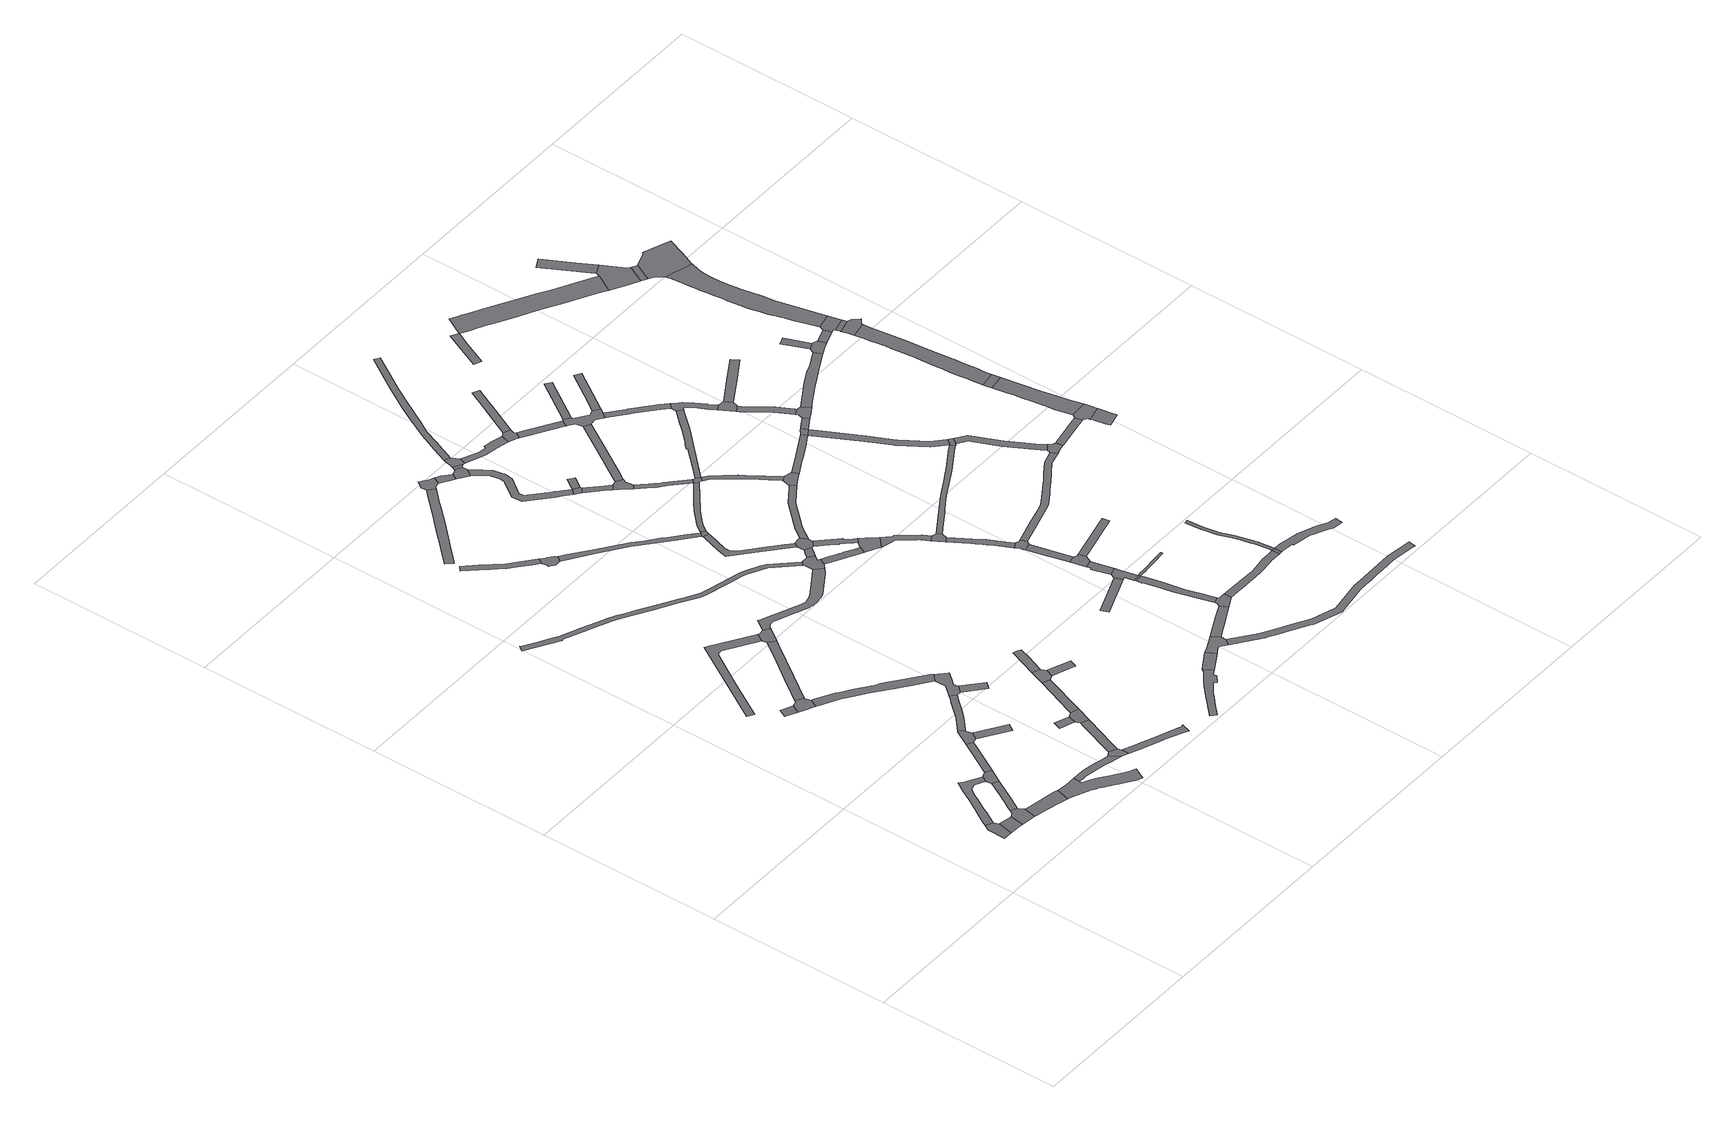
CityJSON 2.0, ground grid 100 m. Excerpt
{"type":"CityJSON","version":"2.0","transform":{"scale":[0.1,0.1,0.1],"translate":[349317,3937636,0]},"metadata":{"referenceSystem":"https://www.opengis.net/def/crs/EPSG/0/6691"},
"CityObjects":{
"road1":{"type":"Road","geometry":[{"type":"MultiSurface","lod":"1","boundaries":[[[0,1,2,3,4,5,6]]]}]},
"road2":{"type":"Road","attributes":{"RoadStructureAttribute.sectionType":"1"},"geometry":[{"type":"MultiSurface","lod":"1","boundaries":[[[2,1,7,8,9]]]}]},
"road3":{"type":"Road","geometry":[{"type":"MultiSurface","lod":"1","boundaries":[[[10,11,9,8,12,13,14,15,16]]]}]},
"road4":{"type":"Road","attributes":{"RoadStructureAttribute.sectionType":"1"},"geometry":[{"type":"MultiSurface","lod":"1","boundaries":[[[17,18,19,20,21,22,23,24,25,26,27,28,29,30,31,32,33,34,35,5,4]]]}]},
"road5":{"type":"Road","attributes":{"RoadStructureAttribute.sectionType":"1"},"geometry":[{"type":"MultiSurface","lod":"1","boundaries":[[[36,37,38,39,40,41,42,43,44,45,46,10,16]]]}]},
"road6":{"type":"Road","attributes":{"RoadStructureAttribute.sectionType":"1"},"geometry":[{"type":"MultiSurface","lod":"1","boundaries":[[[47,48,49,14,13,50,51,52,53,54]]]}]},
"road7":{"type":"Road","geometry":[{"type":"MultiSurface","lod":"1","boundaries":[[[55,56,57,26,25,40,39]]]}]},
"road8":{"type":"Road","attributes":{"RoadStructureAttribute.sectionType":"1"},"geometry":[{"type":"MultiSurface","lod":"1","boundaries":[[[58,59,60,61]]]}]},
"road9":{"type":"Road","attributes":{"RoadStructureAttribute.sectionType":"1"},"geometry":[{"type":"MultiSurface","lod":"1","boundaries":[[[62,57,56,63,64,65,66]]]}]},
"road10":{"type":"Road","geometry":[{"type":"MultiSurface","lod":"1","boundaries":[[[67,68,69,70,71,72,73,74,75,76,77,78,79,80,81,47,54,82,83,84,85,86,87,88,89,90,91,92,93,94,95,96,97,98]]]}]},
"road11":{"type":"Road","geometry":[{"type":"MultiSurface","lod":"1","boundaries":[[[99,100,101,102,61,60,103,104]]]}]},
"road12":{"type":"Road","geometry":[{"type":"MultiSurface","lod":"1","boundaries":[[[65,105,106,107,108,109,110,66]]]}]},
"road13":{"type":"Road","attributes":{"RoadStructureAttribute.sectionType":"1"},"geometry":[{"type":"MultiSurface","lod":"1","boundaries":[[[111,112,113,114,115,116,117,78,77,118,119,120,121,122,123]]]}]},
"road14":{"type":"Road","attributes":{"RoadStructureAttribute.sectionType":"1"},"geometry":[{"type":"MultiSurface","lod":"1","boundaries":[[[124,125,106,105]]]}]},
"road15":{"type":"Road","attributes":{"RoadStructureAttribute.sectionType":"1"},"geometry":[{"type":"MultiSurface","lod":"1","boundaries":[[[126,127,128,129,130,131,132,133,134,135,136,137,138]]]}]},
"road16":{"type":"Road","geometry":[{"type":"MultiSurface","lod":"1","boundaries":[[[139,140,141,111,123,142]]]}]},
"road17":{"type":"Road","attributes":{"RoadStructureAttribute.sectionType":"1"},"geometry":[{"type":"MultiSurface","lod":"1","boundaries":[[[108,143,144,145,146,147,148,149,150,151,152,153,154,155,109]]]}]},
"road18":{"type":"Road","attributes":{"RoadStructureAttribute.sectionType":"1"},"geometry":[{"type":"MultiSurface","lod":"1","boundaries":[[[156,157,158,159,160,161,162,163,164,165,166,101,100]]]}]},
"road19":{"type":"Road","attributes":{"RoadStructureAttribute.sectionType":"1"},"geometry":[{"type":"MultiSurface","lod":"1","boundaries":[[[167,168,169,170,171,172,173,174,175,176,177,178,179,180,181,182,183,184,185,186,187,188,189,190,191,192,99,104]]]}]},
"road20":{"type":"Road","attributes":{"RoadStructureAttribute.sectionType":"1"},"geometry":[{"type":"MultiSurface","lod":"1","boundaries":[[[193,194,141,140,195,196,197]]]}]},
"road21":{"type":"Road","attributes":{"RoadStructureAttribute.sectionType":"1"},"geometry":[{"type":"MultiSurface","lod":"1","boundaries":[[[198,199,200,201]]]}]},
"road22":{"type":"Road","attributes":{"RoadStructureAttribute.sectionType":"1"},"geometry":[{"type":"MultiSurface","lod":"1","boundaries":[[[202,203,204,205,206,207,208,209,210,211,212,213,214,215,216,139,142]]]}]},
"road23":{"type":"Road","geometry":[{"type":"MultiSurface","lod":"1","boundaries":[[[217,218,201,200,193,197]]]}]},
"road24":{"type":"Road","geometry":[{"type":"MultiSurface","lod":"1","boundaries":[[[180,219,148,147,220,221,222,223,224,225,181]]]}]},
"road25":{"type":"Road","attributes":{"RoadStructureAttribute.sectionType":"1"},"geometry":[{"type":"MultiSurface","lod":"1","boundaries":[[[220,226,227,221]]]}]},
"road26":{"type":"Road","geometry":[{"type":"MultiSurface","lod":"1","boundaries":[[[228,229,126,138,161,160,230,231]]]}]},
"road27":{"type":"Road","attributes":{"RoadStructureAttribute.sectionType":"1"},"geometry":[{"type":"MultiSurface","lod":"1","boundaries":[[[232,233,234,235,236,237,238,239,240,241,242,243,244,245,246,247,248,249,250,251,252,253,254,255,256,257,258,259,260,261,262,263,264,265,266,267,268,269,270,271,272,273,274,275,276,277,278]]]}]},
"road28":{"type":"Road","attributes":{"RoadStructureAttribute.sectionType":"1"},"geometry":[{"type":"MultiSurface","lod":"1","boundaries":[[[279,280,281,282,283,284,285,286,287,288,289,290,291]]]}]},
"road29":{"type":"Road","attributes":{"RoadStructureAttribute.sectionType":"1"},"geometry":[{"type":"MultiSurface","lod":"1","boundaries":[[[217,292,293,294,218]]]}]},
"road30":{"type":"Road","geometry":[{"type":"MultiSurface","lod":"1","boundaries":[[[295,296,297,298,299,300,286,285,301,302,303]]]}]},
"road31":{"type":"Road","geometry":[{"type":"MultiSurface","lod":"1","boundaries":[[[304,305,293,292,306,307]]]}]},
"road32":{"type":"Road","attributes":{"RoadStructureAttribute.sectionType":"1"},"geometry":[{"type":"MultiSurface","lod":"1","boundaries":[[[308,309,310,311,312,313,314,315,316,317,318,319,320,321,322,323,324,325,326,327]]]}]},
"road33":{"type":"Road","attributes":{"RoadStructureAttribute.sectionType":"1"},"geometry":[{"type":"MultiSurface","lod":"1","boundaries":[[[328,329,330,331,305,304]]]}]},
"road34":{"type":"Road","attributes":{"RoadStructureAttribute.sectionType":"1"},"geometry":[{"type":"MultiSurface","lod":"1","boundaries":[[[306,332,333,334,335,307]]]}]},
"road35":{"type":"Road","attributes":{"RoadStructureAttribute.sectionType":"1"},"geometry":[{"type":"MultiSurface","lod":"1","boundaries":[[[336,337,338,339,340,341,342,343,344,345,346,347,348,349,350,351,352,353,354,355,356,357,358,359,360,361,362,363,364,365,366,367,368,369,370,371,228,231]]]}]},
"road36":{"type":"Road","geometry":[{"type":"MultiSurface","lod":"1","boundaries":[[[372,373,374,375,376,377,378,379,380,381,382,383,384,385,386,387,388,389]]]}]},
"road37":{"type":"Road","attributes":{"RoadStructureAttribute.sectionType":"1"},"geometry":[{"type":"MultiSurface","lod":"1","boundaries":[[[390,391,392,393,394,395,396,397,398,296,295,399,400,401,402,403,404,405]]]}]},
"road38":{"type":"Road","geometry":[{"type":"MultiSurface","lod":"1","boundaries":[[[326,406,407,408,409,410,411,412,327]]]}]},
"road39":{"type":"Road","attributes":{"RoadStructureAttribute.sectionType":"1"},"geometry":[{"type":"MultiSurface","lod":"1","boundaries":[[[413,414,408,407,415,416]]]}]},
"road40":{"type":"Road","attributes":{"RoadStructureAttribute.sectionType":"1"},"geometry":[{"type":"MultiSurface","lod":"1","boundaries":[[[417,418,372,389]]]}]},
"road41":{"type":"Road","geometry":[{"type":"MultiSurface","lod":"1","boundaries":[[[419,420,421,422,232,278,423,360,359,424,425]]]}]},
"road42":{"type":"Road","geometry":[{"type":"MultiSurface","lod":"1","boundaries":[[[426,427,428,429,390,405]]]}]},
"road43":{"type":"Road","attributes":{"RoadStructureAttribute.sectionType":"1"},"geometry":[{"type":"MultiSurface","lod":"1","boundaries":[[[430,431,432,433,434,435,436,437,438,439,440,441,442,443,444,445,446,447,448,449,450,427,426]]]}]},
"road44":{"type":"Road","geometry":[{"type":"MultiSurface","lod":"1","boundaries":[[[451,452,453,454,455,456,457,458,413,416]]]}]},
"road45":{"type":"Road","attributes":{"RoadStructureAttribute.sectionType":"1"},"geometry":[{"type":"MultiSurface","lod":"1","boundaries":[[[454,459,460,461,462,463,464,465,466,467,468,469,470,471,472,473,474,475,476,477,478,479,455]]]}]},
"road46":{"type":"Road","attributes":{"RoadStructureAttribute.sectionType":"1"},"geometry":[{"type":"MultiSurface","lod":"1","boundaries":[[[480,422,421,481,482,483]]]}]},
"road47":{"type":"Road","attributes":{"RoadStructureAttribute.sectionType":"1"},"geometry":[{"type":"MultiSurface","lod":"1","boundaries":[[[484,457,456,485]]]}]},
"road48":{"type":"Road","geometry":[{"type":"MultiSurface","lod":"1","boundaries":[[[486,487,488,489,490,491,484,485]]]}]},
"road49":{"type":"Road","attributes":{"RoadStructureAttribute.sectionType":"1"},"geometry":[{"type":"MultiSurface","lod":"1","boundaries":[[[492,493,494,495,496,497,498,499,500,501,502,503,504,419,425]]]}]},
"road50":{"type":"Road","geometry":[{"type":"MultiSurface","lod":"1","boundaries":[[[505,506,507,470,469]]]}]},
"road51":{"type":"Road","geometry":[{"type":"MultiSurface","lod":"1","boundaries":[[[508,509,510,511,418,417,512,513,514,515]]]}]},
"road52":{"type":"Road","geometry":[{"type":"MultiSurface","lod":"1","boundaries":[[[482,516,517,518,519,520,521,436,435,483]]]}]},
"road53":{"type":"Road","geometry":[{"type":"MultiSurface","lod":"1","boundaries":[[[522,523,470,507]]]}]},
"road54":{"type":"Road","attributes":{"RoadStructureAttribute.sectionType":"1"},"geometry":[{"type":"MultiSurface","lod":"1","boundaries":[[[524,525,526,506,505,527,528,529]]]}]},
"road55":{"type":"Road","attributes":{"RoadStructureAttribute.sectionType":"1"},"geometry":[{"type":"MultiSurface","lod":"1","boundaries":[[[530,531,532,533,534,535,536,537,538,539,540,541,542,543,544,545,517,516]]]}]},
"road56":{"type":"Road","attributes":{"RoadStructureAttribute.sectionType":"1"},"geometry":[{"type":"MultiSurface","lod":"1","boundaries":[[[546,547,548,549,550,551,552,553,554,555,556,557,558,559,429,428]]]}]},
"road57":{"type":"Road","geometry":[{"type":"MultiSurface","lod":"1","boundaries":[[[560,524,529,561,562,563,564,565]]]}]},
"road58":{"type":"Road","attributes":{"RoadStructureAttribute.sectionType":"1"},"geometry":[{"type":"MultiSurface","lod":"1","boundaries":[[[566,567,568,569,570,571,572,487,486,573,574,575,576]]]}]},
"road59":{"type":"Road","geometry":[{"type":"MultiSurface","lod":"1","boundaries":[[[577,578,539,538,497,496,579,580,581]]]}]},
"road60":{"type":"Road","attributes":{"RoadStructureAttribute.sectionType":"1"},"geometry":[{"type":"MultiSurface","lod":"1","boundaries":[[[582,583,509,508,584,585,586]]]}]},
"road61":{"type":"Road","attributes":{"RoadStructureAttribute.sectionType":"1"},"geometry":[{"type":"MultiSurface","lod":"1","boundaries":[[[587,588,589,590]]]}]},
"road62":{"type":"Road","attributes":{"RoadStructureAttribute.sectionType":"1"},"geometry":[{"type":"MultiSurface","lod":"1","boundaries":[[[591,592,593,594,595,596,563,562,597,598,599,552,600]]]}]},
"road63":{"type":"Road","attributes":{"RoadStructureAttribute.sectionType":"1"},"geometry":[{"type":"MultiSurface","lod":"1","boundaries":[[[580,601,602,603,604,605,606,607,608,609,610,611,612,613,614,615,581]]]}]},
"road64":{"type":"Road","attributes":{"RoadStructureAttribute.sectionType":"1"},"geometry":[{"type":"MultiSurface","lod":"1","boundaries":[[[616,617,618,619,620,521,520,621,622,623,624,625,626,627]]]}]},
"road65":{"type":"Road","geometry":[{"type":"MultiSurface","lod":"1","boundaries":[[[628,629,630,631,632,633,566,576]]]}]},
"road66":{"type":"Road","geometry":[{"type":"MultiSurface","lod":"1","boundaries":[[[634,635,636,600,552,551,637,638,639]]]}]},
"road67":{"type":"Road","geometry":[{"type":"MultiSurface","lod":"1","boundaries":[[[608,607,640,641,642,643,644,645]]]}]},
"road68":{"type":"Road","attributes":{"RoadStructureAttribute.sectionType":"1"},"geometry":[{"type":"MultiSurface","lod":"1","boundaries":[[[646,647,648,649,650,651,652,653,654,655,656,489,488,657,658,659,660,661,662,663,664,665]]]}]},
"road69":{"type":"Road","attributes":{"RoadStructureAttribute.sectionType":"1"},"geometry":[{"type":"MultiSurface","lod":"1","boundaries":[[[666,667,668,669,670,671,672,673,560,565]]]}]},
"road70":{"type":"Road","attributes":{"RoadStructureAttribute.sectionType":"1"},"geometry":[{"type":"MultiSurface","lod":"1","boundaries":[[[674,675,676,677,678,679,680,681,682,683,642,641]]]}]},
"road71":{"type":"Road","geometry":[{"type":"MultiSurface","lod":"1","boundaries":[[[684,685,686,687,688,689,690,582,586]]]}]},
"road72":{"type":"Road","attributes":{"RoadStructureAttribute.sectionType":"1"},"geometry":[{"type":"MultiSurface","lod":"1","boundaries":[[[691,692,693,694,695,696,689,688,697,698,699,700,701,702,703,704]]]}]},
"road73":{"type":"Road","geometry":[{"type":"MultiSurface","lod":"1","boundaries":[[[705,706,707,590,589,708,709,710,711,712]]]}]},
"road74":{"type":"Road","geometry":[{"type":"MultiSurface","lod":"1","boundaries":[[[710,691,704,711]]]}]},
"road75":{"type":"Road","attributes":{"RoadStructureAttribute.sectionType":"1"},"geometry":[{"type":"MultiSurface","lod":"1","boundaries":[[[713,714,707,706,715,716]]]}]},
"road76":{"type":"Road","attributes":{"RoadStructureAttribute.sectionType":"1"},"geometry":[{"type":"MultiSurface","lod":"1","boundaries":[[[717,718,719,720,721,722,723,724,725]]]}]},
"road77":{"type":"Road","attributes":{"RoadStructureAttribute.sectionType":"1"},"geometry":[{"type":"MultiSurface","lod":"1","boundaries":[[[726,727,630,629,728,729]]]}]},
"road78":{"type":"Road","attributes":{"RoadStructureAttribute.sectionType":"1"},"geometry":[{"type":"MultiSurface","lod":"1","boundaries":[[[730,731,732,733,734,735,736,737,738,739,740,741,742,634,639]]]}]},
"road79":{"type":"Road","geometry":[{"type":"MultiSurface","lod":"1","boundaries":[[[743,744,721,720,716,715,745]]]}]},
"road80":{"type":"Road","geometry":[{"type":"MultiSurface","lod":"1","boundaries":[[[746,680,679,747,748,725,724,749,750]]]}]},
"road81":{"type":"Road","attributes":{"RoadStructureAttribute.sectionType":"1"},"geometry":[{"type":"MultiSurface","lod":"1","boundaries":[[[751,752,753,754,755,633,632]]]}]},
"road82":{"type":"Road","geometry":[{"type":"MultiSurface","lod":"1","boundaries":[[[627,626,756,757,758,759,737,736]]]}]},
"road83":{"type":"Road","attributes":{"RoadStructureAttribute.sectionType":"1"},"geometry":[{"type":"MultiSurface","lod":"1","boundaries":[[[704,760,761,762,763,764,765,766,767,768,769,711]]]}]},
"road84":{"type":"Road","attributes":{"RoadStructureAttribute.sectionType":"1"},"geometry":[{"type":"MultiSurface","lod":"1","boundaries":[[[770,771,772,773,774,775,776,777,778,779,780,781,782,783,784,785,786,635,634]]]}]},
"road85":{"type":"Road","geometry":[{"type":"MultiSurface","lod":"1","boundaries":[[[787,788,789,670,669,790,791,792,793,794,795,796,797,798,799,800,801,802,726,729]]]}]},
"road86":{"type":"Road","attributes":{"RoadStructureAttribute.sectionType":"1"},"geometry":[{"type":"MultiSurface","lod":"1","boundaries":[[[803,804,805,806,807,808,809,810,811,812,813,814,815,816,817,515,514,818,819,820,821,822,823,824,825,826,827,828,829,830,831,832,833,834,835,836,837,838]]]}]},
"road87":{"type":"Road","attributes":{"RoadStructureAttribute.sectionType":"1"},"geometry":[{"type":"MultiSurface","lod":"1","boundaries":[[[839,840,743,745]]]}]},
"road88":{"type":"Road","attributes":{"RoadStructureAttribute.sectionType":"1"},"geometry":[{"type":"MultiSurface","lod":"1","boundaries":[[[841,842,843,844,845,846,847,685,684,848,849,850,851,852,853,854,855]]]}]},
"road89":{"type":"Road","attributes":{"RoadStructureAttribute.sectionType":"1"},"geometry":[{"type":"MultiSurface","lod":"1","boundaries":[[[801,856,857,802]]]}]},
"road90":{"type":"Road","attributes":{"RoadStructureAttribute.sectionType":"1"},"geometry":[{"type":"MultiSurface","lod":"1","boundaries":[[[644,858,859,860,861,862,863,864,865,866,867,868,869,870,871,872,873,874,875,876,877,645]]]}]},
"road91":{"type":"Road","attributes":{"RoadStructureAttribute.sectionType":"1"},"geometry":[{"type":"MultiSurface","lod":"1","boundaries":[[[878,759,758,879,880,881,882,883,884]]]}]},
"road92":{"type":"Road","attributes":{"RoadStructureAttribute.sectionType":"1"},"geometry":[{"type":"MultiSurface","lod":"1","boundaries":[[[885,886,887,888,889,890,891,794,793,892,893,894,895,896,897,898,899,900]]]}]},
"road93":{"type":"Road","attributes":{"RoadStructureAttribute.sectionType":"1"},"geometry":[{"type":"MultiSurface","lod":"1","boundaries":[[[796,901,902,903,904,797]]]}]},
"road94":{"type":"Road","attributes":{"RoadStructureAttribute.sectionType":"1"},"geometry":[{"type":"MultiSurface","lod":"1","boundaries":[[[749,905,906,907,908,909,910,911,912,913,914,915,916,917,918,919,920,921,922,923,924,925,750]]]}]},
"road95":{"type":"Road","geometry":[{"type":"MultiSurface","lod":"1","boundaries":[[[926,927,841,855]]]}]},
"road96":{"type":"Road","geometry":[{"type":"MultiSurface","lod":"1","boundaries":[[[928,885,900,775,774,929,930,931,932,933,934,935,936,937,938,939]]]}]},
"road97":{"type":"Road","geometry":[{"type":"MultiSurface","lod":"1","boundaries":[[[940,941,884,883,942,943]]]}]},
"road98":{"type":"Road","attributes":{"RoadStructureAttribute.sectionType":"1"},"geometry":[{"type":"MultiSurface","lod":"1","boundaries":[[[927,944,945,946,947,948,949,950,951,952,953,954,955,956,957,958,959,960,961,962,963,964,841]]]}]},
"road99":{"type":"Road","geometry":[{"type":"MultiSurface","lod":"1","boundaries":[[[965,966,935,934,967,968,969]]]}]},
"road100":{"type":"Road","attributes":{"RoadStructureAttribute.sectionType":"1"},"geometry":[{"type":"MultiSurface","lod":"1","boundaries":[[[942,970,971,972,973,943]]]}]},
"road101":{"type":"Road","attributes":{"RoadStructureAttribute.sectionType":"1"},"geometry":[{"type":"MultiSurface","lod":"1","boundaries":[[[974,975,976,977,978,979,980,968,967]]]}]},
"road102":{"type":"Road","attributes":{"RoadStructureAttribute.sectionType":"1"},"geometry":[{"type":"MultiSurface","lod":"1","boundaries":[[[981,982,983,984,985,942,883,986,987,988,989,868]]]}]},
"road103":{"type":"Road","geometry":[{"type":"MultiSurface","lod":"1","boundaries":[[[990,991,992,993,994,995,927,926,996,997,998,999,1000,1001,1002,1003,1004,1005,1006]]]}]},
"road104":{"type":"Road","geometry":[{"type":"MultiSurface","lod":"1","boundaries":[[[977,976,1007,972,971,1008,1009,1010]]]}]},
"road105":{"type":"Road","geometry":[{"type":"MultiSurface","lod":"1","boundaries":[[[1011,1012,1013,981,868,867]]]}]},
"road106":{"type":"Road","attributes":{"RoadStructureAttribute.sectionType":"1"},"geometry":[{"type":"MultiSurface","lod":"1","boundaries":[[[1014,1015,1016,1017,965,969]]]}]},
"road107":{"type":"Road","attributes":{"RoadStructureAttribute.sectionType":"1"},"geometry":[{"type":"MultiSurface","lod":"1","boundaries":[[[1018,1019,1020,1012,1011,1021,1022,1023,1024,1025]]]}]},
"road108":{"type":"Road","geometry":[{"type":"MultiSurface","lod":"1","boundaries":[[[1026,1027,1025,1024,915,914,1028,1029]]]}]},
"road109":{"type":"Road","attributes":{"function":"3","RoadStructureAttribute.sectionType":"1"},"geometry":[{"type":"MultiSurface","lod":"1","boundaries":[[[1030,1031,1032,1033,1034,1035,1036,1037,1038,1039,1040,1041,1042,1043,1044,1045,1046,1047,1048,1049,1050,1051,1052,1053,1054,1055,1056,1057,1034,1058]]]}]},
"road110":{"type":"Road","attributes":{"RoadStructureAttribute.sectionType":"1"},"geometry":[{"type":"MultiSurface","lod":"1","boundaries":[[[1009,1059,1060,1061,1062,1063,1064,1065,1066,1067,1068,1069,1010]]]}]},
"road111":{"type":"Road","attributes":{"RoadStructureAttribute.sectionType":"1"},"geometry":[{"type":"MultiSurface","lod":"1","boundaries":[[[1070,1071,1026,1029,1072,1073,1074]]]}]},
"road112":{"type":"Road","attributes":{"RoadStructureAttribute.sectionType":"1"},"geometry":[{"type":"MultiSurface","lod":"1","boundaries":[[[1075,1076,1077,1078]]]}]},
"road113":{"type":"Road","geometry":[{"type":"MultiSurface","lod":"1","boundaries":[[[1073,1079,1080,1081,1082,1083,1084,1085,1074]]]}]},
"road114":{"type":"Road","attributes":{"function":"3","RoadStructureAttribute.sectionType":"1"},"geometry":[{"type":"MultiSurface","lod":"1","boundaries":[[[1086,1087,1088,1082,1081,1089,1090,1091,1092,1093,1094,1095,1096]]]}]},
"road115":{"type":"Road","geometry":[{"type":"MultiSurface","lod":"1","boundaries":[[[1063,1097,1098,1099,1075,1078,1064]]]}]},
"road116":{"type":"Road","attributes":{"function":"3","RoadStructureAttribute.sectionType":"1"},"geometry":[{"type":"MultiSurface","lod":"1","boundaries":[[[1084,1100,1101,1102,1103,1104,1105,1106,1107,1108,1109,1110,1111,1112,1113,1114,1085]]]}]},
"road117":{"type":"Road","geometry":[{"type":"MultiSurface","lod":"1","boundaries":[[[1115,1116,1106,1105,1117]]]}]},
"road118":{"type":"Road","attributes":{"RoadStructureAttribute.sectionType":"1"},"geometry":[{"type":"MultiSurface","lod":"1","boundaries":[[[1118,1099,1098,1119,1120]]]}]},
"road119":{"type":"Road","attributes":{"function":"3","RoadStructureAttribute.sectionType":"1"},"geometry":[{"type":"MultiSurface","lod":"1","boundaries":[[[1121,1122,1123,1124,1125,1126,1127,1128,1129,1130,1131,1132,1133,1134,1135,1136,1137,1138,1139,1140,1141,1142,1143,1144,1145,1146,1147,1115,1117,1148,1149,1150,1151,1152,1153,1154,1155,1156,1157,1158,1159,1160,1161,1162,1163,1164]]]}]},
"road120":{"type":"Road","attributes":{"RoadStructureAttribute.sectionType":"1"},"geometry":[{"type":"MultiSurface","lod":"1","boundaries":[[[1165,1166,1167,1168,1169,1170,1171]]]}]},
"road121":{"type":"Road","geometry":[{"type":"MultiSurface","lod":"1","boundaries":[[[1170,1046,1045,1172,1173,1174,1175,1171]]]}]},
"road122":{"type":"Road","geometry":[{"type":"MultiSurface","lod":"1","boundaries":[[[1176,1118,1120,1177,1178,1179,1180]]]}]},
"road123":{"type":"Road","attributes":{"function":"3","RoadStructureAttribute.sectionType":"1"},"geometry":[{"type":"MultiSurface","lod":"1","boundaries":[[[1179,1178,1181,1182,1183,1184]]]}]},
"road124":{"type":"Road","geometry":[{"type":"MultiSurface","lod":"1","boundaries":[[[1184,1183,1185,1186,1187,1121,1164,1188,1189,1190,1191]]]}]},
"road125":{"type":"Road","attributes":{"RoadStructureAttribute.sectionType":"1"},"geometry":[{"type":"MultiSurface","lod":"1","boundaries":[[[1174,1173,1192,1193]]]}]},
"road126":{"type":"Road","attributes":{"function":"3","RoadStructureAttribute.sectionType":"1"},"geometry":[{"type":"MultiSurface","lod":"1","boundaries":[[[1194,1195,1196,1197,1198,1199,1200,1201,1202,1203,1204,1205,1206,1207,1208,1209,1210,1211,1212,1213,1214,1215,1216,1217,1218,1219,1220,1221,1222,1223,1224,1225,1226,1227,1228,1229,1230,1231,1232,1233,1234,1176,1180]]]}]},
"road127":{"type":"Road","geometry":[{"type":"MultiSurface","lod":"1","boundaries":[[[1192,1235,1236,1205,1204,1237,1238,1239,1240,1241,1242,1243,1193]]]}]}
},
"vertices":[
[293,271,0],[343,270,0],[360,354,0],[349,378,0],[347,381,0],[311,400,0],[294,369,0],
[394,269,0],[423,266,0],[432,340,0],
[467,373,0],[456,353,0],[448,263,0],[503,254,0],[518,322,0],[517,324,0],[500,355,0],
[392,455,0],[403,478,0],[408,489,0],[438,542,0],[456,574,0],[480,609,0],[483,612,0],[513,619,0],[565,590,0],[583,623,0],[504,667,0],[490,678,0],[478,686,0],[444,631,0],[412,572,0],[374,508,0],[359,485,0],[356,479,0],[319,415,0],
[504,361,0],[543,431,0],[568,475,0],[605,542,0],[572,561,0],[532,489,0],[525,476,0],[511,449,0],[503,435,0],[487,408,0],[484,404,0],
[718,283,0],[698,289,0],[549,317,0],[543,246,0],[545,245,0],[639,224,0],[691,211,0],[696,209,0],
[638,600,0],[647,616,0],[614,635,0],
[391,1669,0],[368,1624,0],[430,1594,0],[452,1638,0],
[655,703,0],[670,656,0],[744,790,0],[755,809,0],[724,827,0],
[1065,85,0],[1031,101,0],[1004,117,0],[974,138,0],[959,148,0],[903,188,0],[871,209,0],[856,217,0],[843,224,0],[825,232,0],[832,240,0],[831,277,0],[814,276,0],[800,276,0],[779,276,0],[721,201,0],[750,190,0],[778,178,0],[797,169,0],[799,168,0],[807,164,0],[836,148,0],[846,143,0],[848,142,0],[863,131,0],[899,105,0],[908,99,0],[920,90,0],[932,81,0],[966,58,0],[997,38,0],[1031,22,0],
[537,1598,0],[528,1631,0],[490,1658,0],[481,1646,0],[459,1579,0],[514,1552,0],
[781,815,0],[806,853,0],[798,884,0],[800,889,0],[776,916,0],[771,912,0],
[1055,247,0],[1006,257,0],[977,264,0],[915,274,0],[895,278,0],[894,276,0],[865,277,0],[860,240,0],[878,240,0],[889,240,0],[998,220,0],[1034,210,0],[1099,193,0],
[936,716,0],[961,754,0],
[764,2086,0],[561,2213,0],[539,2227,0],[392,1984,0],[304,1838,0],[260,1766,0],[294,1745,0],[359,1852,0],[424,1961,0],[535,2144,0],[552,2147,0],[563,2150,0],[738,2043,0],
[1134,224,0],[1126,245,0],[1084,261,0],[1131,181,0],
[805,894,0],[872,954,0],[900,985,0],[954,1045,0],[982,1077,0],[953,1101,0],[934,1078,0],[927,1072,0],[876,1014,0],[865,1002,0],[860,996,0],[846,979,0],[817,953,0],
[578,1701,0],[624,1767,0],[760,1958,0],[767,1967,0],[781,1987,0],[744,2013,0],[702,1955,0],[696,1946,0],[692,1940,0],[586,1792,0],[523,1704,0],
[529,1544,0],[539,1539,0],[583,1516,0],[629,1493,0],[679,1458,0],[744,1412,0],[789,1377,0],[821,1352,0],[835,1341,0],[836,1341,0],[899,1295,0],[900,1294,0],[990,1230,0],[998,1222,0],[1034,1256,0],[1023,1267,0],[951,1323,0],[896,1365,0],[862,1390,0],[831,1411,0],[822,1417,0],[812,1422,0],[725,1485,0],[664,1527,0],[649,1537,0],[548,1593,0],
[1172,493,0],[1162,468,0],[1144,293,0],[1210,467,0],[1214,477,0],
[1096,591,0],[1080,549,0],[1159,521,0],[1175,563,0],
[1194,156,0],[1297,116,0],[1305,113,0],[1306,113,0],[1405,70,0],[1435,56,0],[1449,106,0],[1446,107,0],[1436,100,0],[1425,104,0],[1425,106,0],[1398,117,0],[1313,150,0],[1219,188,0],[1208,192,0],
[1246,562,0],[1202,575,0],
[1000,1158,0],[1005,1076,0],[1036,1113,0],[1033,1115,0],[1032,1139,0],[1054,1165,0],[1085,1202,0],
[1108,987,0],[1139,1023,0],
[801,2084,0],[775,2080,0],[831,2057,0],[835,2062,0],
[1308,2237,0],[1192,2359,0],[1165,2375,0],[1099,2409,0],[1086,2417,0],[1062,2424,0],[901,2463,0],[841,2477,0],[766,2521,0],[754,2529,0],[615,2609,0],[562,2640,0],[512,2669,0],[472,2692,0],[428,2714,0],[410,2721,0],[375,2736,0],[300,2770,0],[253,2789,0],[214,2805,0],[198,2812,0],[162,2832,0],[91,2874,0],[23,2915,0],[18,2918,0],[0,2890,0],[175,2785,0],[176,2795,0],[181,2792,0],[188,2788,0],[262,2755,0],[290,2744,0],[373,2709,0],[375,2708,0],[430,2683,0],[461,2669,0],[516,2636,0],[611,2580,0],[710,2523,0],[814,2462,0],[838,2451,0],[975,2416,0],[1051,2398,0],[1077,2390,0],[1092,2383,0],[1175,2340,0],[1288,2219,0],
[372,3374,0],[381,3365,0],[403,3340,0],[433,3307,0],[481,3266,0],[525,3229,0],[557,3202,0],[579,3229,0],[574,3233,0],[454,3332,0],[373,3428,0],[310,3492,0],[285,3471,0],
[1334,797,0],[1292,813,0],[1208,591,0],
[623,3143,0],[644,3172,0],[635,3179,0],[638,3183,0],[609,3205,0],[605,3207,0],[564,3169,0],[559,3163,0],[592,3140,0],
[1365,879,0],[1323,895,0],[1361,809,0],[1377,851,0],
[643,3940,0],[636,3933,0],[589,3883,0],[521,3811,0],[510,3799,0],[461,3750,0],[365,3648,0],[360,3643,0],[281,3560,0],[311,3526,0],[377,3595,0],[398,3616,0],[467,3686,0],[532,3755,0],[549,3773,0],[571,3796,0],[631,3861,0],[677,3909,0],[688,3921,0],[655,3952,0],
[1402,977,0],[1424,1037,0],[1405,1045,0],[1382,1053,0],
[1392,798,0],[1486,763,0],[1501,805,0],[1395,845,0],
[839,2068,0],[846,2076,0],[853,2080,0],[860,2083,0],[870,2084,0],[881,2084,0],[890,2082,0],[904,2075,0],[947,2057,0],[1001,2037,0],[1002,2036,0],[1040,2020,0],[1061,2012,0],[1080,2009,0],[1089,2007,0],[1103,2007,0],[1115,2006,0],[1127,2007,0],[1135,2008,0],[1147,2010,0],[1156,2011,0],[1181,2020,0],[1306,2100,0],[1333,2125,0],[1295,2167,0],[1257,2140,0],[1179,2090,0],[1132,2060,0],[1089,2048,0],[1062,2055,0],[1060,2056,0],[1033,2067,0],[941,2104,0],[881,2129,0],[855,2141,0],[844,2145,0],
[1826,277,0],[1814,259,0],[1805,253,0],[1772,227,0],[1748,208,0],[1737,199,0],[1730,193,0],[1685,149,0],[1579,46,0],[1606,22,0],[1654,69,0],[1695,107,0],[1717,129,0],[1781,178,0],[1792,164,0],[1829,195,0],[1828,213,0],[1855,228,0],
[1186,2743,0],[1139,2785,0],[1067,2846,0],[1046,2864,0],[982,2918,0],[966,2932,0],[934,2960,0],[783,3071,0],[682,3145,0],[751,3055,0],[769,3043,0],[869,2973,0],[911,2944,0],[1083,2796,0],[1140,2747,0],[1168,2723,0],
[698,3932,0],[726,3936,0],[746,3975,0],[719,3988,0],[696,4006,0],[678,4019,0],[652,3982,0],
[820,3924,0],[775,3960,0],[788,3900,0],[802,3892,0],
[1959,292,0],[1930,341,0],
[1374,2181,0],[1359,2189,0],[1378,2214,0],[1347,2239,0],[1294,2213,0],[1350,2141,0],[1356,2146,0],
[1173,2718,0],[1205,2709,0],[1212,2733,0],[1190,2749,0],
[1168,2702,0],[1137,2604,0],[1121,2545,0],[1255,2433,0],[1283,2407,0],[1378,2322,0],[1393,2346,0],[1359,2377,0],[1267,2460,0],[1243,2479,0],[1190,2523,0],[1182,2533,0],[1175,2542,0],[1170,2549,0],[1168,2554,0],[1166,2559,0],[1165,2564,0],[1165,2571,0],[1166,2581,0],[1168,2590,0],[1201,2696,0],
[804,3891,0],[821,3878,0],[823,3877,0],[859,3851,0],[889,3891,0],[886,3919,0],[850,3936,0],[848,3931,0],
[878,3836,0],[895,3812,0],[918,3775,0],[929,3726,0],[924,3698,0],[921,3694,0],[856,3604,0],[862,3546,0],[978,3442,0],[1005,3420,0],[1049,3385,0],[1072,3412,0],[1029,3450,0],[1009,3468,0],[1004,3472,0],[900,3565,0],[897,3593,0],[962,3682,0],[970,3727,0],[955,3791,0],[929,3834,0],
[1359,2255,0],[1391,2231,0],[1418,2265,0],[1381,2283,0],
[858,3952,0],[904,3930,0],
[915,3926,0],[929,3962,0],[907,4004,0],[876,4017,0],[870,4003,0],[864,3965,0],
[1360,2144,0],[1414,2114,0],[1461,2089,0],[1508,2064,0],[1538,2049,0],[1556,2085,0],[1528,2099,0],[1511,2109,0],[1484,2124,0],[1468,2131,0],[1463,2134,0],[1441,2146,0],[1415,2160,0],
[1078,3360,0],[1106,3383,0],[1106,3391,0],
[2065,349,0],[2038,392,0],[2001,373,0],[1949,347,0],[1993,313,0],[2005,312,0],[2039,287,0],[2063,320,0],
[1428,2265,0],[1457,2293,0],[1454,2297,0],[1455,2312,0],[1456,2313,0],[1438,2351,0],
[1146,3452,0],[1114,3473,0],
[1212,3281,0],[1199,3292,0],[1168,3323,0],[1142,3304,0],[1157,3288,0],[1184,3259,0],
[1461,2232,0],[1506,2187,0],[1515,2177,0],[1518,2180,0],[1519,2180,0],[1537,2159,0],[1558,2135,0],[1563,2130,0],[1577,2114,0],[1599,2134,0],[1572,2162,0],[1554,2182,0],[1551,2184,0],[1557,2189,0],[1548,2199,0],[1542,2206,0],
[1240,2773,0],[1277,2808,0],[1286,2817,0],[1287,2818,0],[1316,2845,0],[1470,2967,0],[1453,2988,0],[1352,2911,0],[1338,2899,0],[1294,2863,0],[1279,2849,0],[1267,2837,0],[1226,2797,0],[1216,2785,0],
[1238,3284,0],[1204,3237,0],[1250,3186,0],[1270,3205,0],[1265,3248,0],[1274,3267,0],
[1178,3906,0],[1121,3920,0],[1069,3928,0],[1061,3914,0],[1045,3918,0],[1024,3921,0],[1000,3931,0],[1025,3886,0],[1029,3884,0],[1097,3874,0],[1164,3858,0],
[1625,2106,0],[1618,2113,0],[1590,2023,0],[1614,2006,0],[1669,2058,0],
[2238,493,0],[2167,457,0],[2087,361,0],[2134,386,0],[2259,452,0],
[1875,917,0],[1891,875,0],[2117,965,0],[2100,1006,0],
[1371,3101,0],[1364,3108,0],[1341,3130,0],[1322,3149,0],[1304,3169,0],[1295,3178,0],[1312,3119,0],[1324,3108,0],[1366,3071,0],[1470,3010,0],
[1665,1993,0],[1695,1987,0],[1748,1923,0],[1761,1907,0],[1771,1896,0],[1773,1891,0],[1794,1852,0],[1824,1869,0],[1802,1910,0],[1768,1951,0],[1719,2012,0],[1718,2013,0],[1713,2010,0],[1711,2012,0],[1691,2035,0],
[1697,2611,0],[1607,2549,0],[1596,2537,0],[1477,2408,0],[1452,2371,0],[1508,2389,0],[1536,2420,0],[1625,2517,0],[1626,2519,0],[1630,2523,0],[1732,2592,0],[1712,2622,0],
[1208,3840,0],[1218,3834,0],[1238,3869,0],[1232,3882,0],[1239,3901,0],[1202,3916,0],
[1506,2986,0],[1484,3002,0],[1482,3002,0],[1477,2972,0],[1478,2972,0],[1490,2964,0],
[1812,1820,0],[1829,1791,0],[1859,1809,0],[1865,1838,0],[1866,1838,0],[1850,1862,0],
[1256,4722,0],[1223,4670,0],[1136,4532,0],[1115,4495,0],[1064,4409,0],[1022,4333,0],[1011,4314,0],[964,4221,0],[958,4208,0],[931,4149,0],[911,4101,0],[931,4062,0],[947,4100,0],[957,4123,0],[990,4206,0],[1025,4265,0],[1105,4408,0],[1161,4507,0],[1165,4513,0],[1284,4704,0],
[1275,3269,0],[1296,3301,0],[1384,3442,0],[1499,3625,0],[1465,3646,0],[1353,3468,0],[1245,3297,0],[1241,3289,0],
[1892,1689,0],[1904,1671,0],[1912,1658,0],[1931,1625,0],[1947,1593,0],[1991,1511,0],[2023,1528,0],[1999,1572,0],[1958,1651,0],[1922,1708,0],
[2320,484,0],[2321,526,0],[2310,526,0],[2290,526,0],[2281,533,0],[2245,523,0],[2248,511,0],
[2147,908,0],[2152,882,0],[2154,876,0],[2169,813,0],[2188,724,0],[2237,552,0],[2267,581,0],[2263,597,0],[2243,665,0],[2235,695,0],[2221,764,0],[2212,810,0],[2192,896,0],[2187,916,0],
[2163,1022,0],[2157,1044,0],[2113,1033,0],[2131,970,0],[2140,938,0],[2144,920,0],[2184,928,0],[2172,980,0],
[2093,1135,0],[2084,1132,0],[2127,1167,0],[2087,1157,0],
[2011,1457,0],[2026,1397,0],[2033,1368,0],[2066,1240,0],[2106,1251,0],[2104,1260,0],[2054,1467,0],[2053,1468,0],[2011,1458,0],
[1439,3749,0],[1268,3851,0],[1252,3814,0],[1419,3714,0],
[1517,2945,0],[1594,2850,0],[1614,2825,0],[1624,2811,0],[1661,2756,0],[1685,2720,0],[1721,2667,0],[1747,2679,0],[1645,2829,0],[1643,2832,0],[1625,2857,0],[1581,2911,0],[1538,2964,0],
[2136,1243,0],[2123,1240,0],[2146,1205,0],
[2041,1519,0],[2005,1483,0],[2008,1470,0],[2066,1490,0],[2054,1523,0],
[1327,4081,0],[1330,4088,0],[1378,4190,0],[1342,4207,0],[1294,4105,0],
[1769,2617,0],[1776,2621,0],[1809,2638,0],[1793,2668,0],
[2204,917,0],[2233,918,0],[2235,918,0],[2303,925,0],[2379,932,0],[2378,944,0],[2302,937,0],[2261,933,0],[2234,931,0],[2203,929,0],
[1674,3159,0],[1752,3239,0],[1820,3316,0],[1840,3340,0],[1845,3344,0],[1819,3369,0],[1802,3350,0],[1785,3331,0],[1757,3300,0],[1737,3277,0],[1724,3262,0],[1662,3198,0],[1650,3186,0],[1634,3169,0],[1630,3165,0],[1635,3160,0],[1531,3051,0],
[1422,3712,0],[1427,3709,0],[1459,3687,0],[1502,3629,0],[1539,3632,0],[1544,3628,0],[1576,3604,0],[1598,3633,0],[1600,3636,0],[1616,3660,0],[1582,3682,0],[1551,3672,0],[1482,3720,0],[1481,3727,0],[1481,3729,0],[1448,3751,0],
[3147,66,0],[3004,84,0],[2891,81,0],[2818,79,0],[2757,78,0],[2743,78,0],[2724,75,0],[2560,49,0],[2559,50,0],[2427,91,0],[2426,92,0],[2319,151,0],[2261,184,0],[2201,216,0],[2185,229,0],[2162,195,0],[2184,181,0],[2204,170,0],[2232,154,0],[2308,112,0],[2395,63,0],[2398,61,0],[2406,57,0],[2554,7,0],[2618,18,0],[2666,26,0],[2730,37,0],[2740,37,0],[2779,38,0],[2817,39,0],[2864,41,0],[2911,42,0],[3002,45,0],[3088,34,0],[3119,29,0],[3138,25,0],
[2417,1272,0],[2408,1311,0],
[2708,537,0],[2683,536,0],[2643,536,0],[2636,535,0],[2616,532,0],[2535,522,0],[2339,525,0],[2393,484,0],[2405,484,0],[2435,484,0],[2492,484,0],[2540,483,0],[2638,494,0],[2644,495,0],[2709,496,0],
[1631,3956,0],[1598,3978,0],
[1927,1880,0],[1994,1923,0],[2015,1937,0],[2047,1959,0],[2098,1991,0],[2129,2009,0],[2239,2071,0],[2254,2080,0],[2397,2169,0],[2413,2178,0],[2400,2203,0],[2374,2187,0],[2254,2112,0],[2242,2104,0],[2224,2094,0],[2170,2063,0],[2113,2031,0],[2081,2013,0],[2033,1982,0],[1984,1950,0],
[1866,2708,0],[1871,2672,0],[1904,2689,0],[1979,2730,0],[2024,2756,0],[2053,2772,0],[2036,2802,0],
[1844,3423,0],[1808,3460,0],[1786,3479,0],[1757,3506,0],[1734,3524,0],[1692,3557,0],[1688,3561,0],[1583,3599,0],[1657,3541,0],[1669,3531,0],[1690,3514,0],[1705,3502,0],[1731,3481,0],[1743,3471,0],[1784,3435,0],[1819,3398,0],
[1711,3802,0],[1766,3885,0],[1733,3907,0],[1649,3782,0],
[2159,1517,0],[2330,1568,0],[2374,1596,0],[2403,1615,0],[2416,1624,0],[2477,1666,0],[2521,1697,0],[2532,1705,0],[2582,1739,0],[2658,1760,0],[2642,1796,0],[2568,1771,0],[2540,1751,0],[2497,1721,0],[2469,1701,0],[2460,1695,0],[2444,1685,0],[2358,1628,0],[2315,1601,0],[2278,1589,0],[2189,1563,0],
[2728,496,0],[2727,537,0],
[1860,3407,0],[1856,3356,0],[1858,3357,0],[1875,3337,0],[1888,3320,0],[1921,3255,0],[1942,3220,0],[1972,3238,0],[1947,3281,0],[1946,3283,0],[1916,3340,0],[1883,3384,0],
[2057,2821,0],[2044,2807,0],[2086,2796,0],[2072,2829,0],
[2727,557,0],[2714,629,0],[2711,647,0],[2710,654,0],[2687,745,0],[2662,814,0],[2646,899,0],[2639,985,0],[2621,983,0],[2622,962,0],[2628,896,0],[2630,886,0],[2644,809,0],[2665,752,0],[2669,740,0],[2674,722,0],[2679,702,0],[2686,671,0],[2693,644,0],[2694,639,0],[2709,555,0],
[2008,3234,0],[1979,3236,0],[1986,3144,0],[2020,3164,0],[2031,3195,0],
[2105,2808,0],[2156,2839,0],[2137,2870,0],[2078,2833,0],
[1996,3127,0],[2089,2997,0],[2136,2909,0],[2171,2928,0],[2166,2937,0],[2122,3018,0],[2029,3149,0],
[2427,2233,0],[2364,2289,0],[2278,2419,0],[2276,2423,0],[2214,2553,0],[2178,2535,0],[2238,2411,0],[2243,2399,0],[2333,2263,0],
[3029,449,0],[2977,480,0],[2963,485,0],[2916,502,0],[2878,516,0],[2763,538,0],[2738,497,0],[2803,491,0],[2800,481,0],[2823,478,0],[2901,463,0],[2917,455,0],[2973,430,0],[2986,422,0],[3011,408,0],[3069,400,0],[3074,442,0],
[2144,2896,0],[2184,2857,0],[2222,2880,0],[2196,2923,0],
[2423,2184,0],[2445,2217,0],[2435,2226,0],
[2179,3286,0],[2293,3356,0],[2270,3394,0],[2159,3327,0],
[2661,1864,0],[2576,2017,0],[2506,2176,0],[2474,2149,0],[2540,1999,0],[2628,1841,0],[2648,1816,0],[2679,1840,0],
[2711,1816,0],[2692,1823,0],[2696,1773,0],[2719,1777,0],
[1571,4461,0],[1511,4328,0],[1552,4310,0],[1612,4442,0],[1648,4517,0],[1668,4505,0],[1706,4484,0],[1719,4478,0],[1769,4452,0],[1803,4433,0],[1908,4376,0],[1965,4345,0],[2033,4309,0],[2110,4267,0],[2269,4179,0],[2322,4149,0],[2377,4247,0],[2268,4305,0],[2163,4364,0],[2100,4400,0],[1967,4473,0],[1864,4532,0],[1813,4559,0],[1781,4577,0],[1761,4588,0],[1751,4593,0],[1710,4613,0],[1703,4617,0],[1609,4539,0],
[2241,2892,0],[2347,2955,0],[2402,2988,0],[2433,3005,0],[2564,3074,0],[2544,3114,0],[2456,3068,0],[2412,3053,0],[2346,3016,0],[2323,3002,0],[2216,2936,0],
[2835,1841,0],[2826,1839,0],[2833,1800,0],[2922,1817,0],[2910,1856,0],
[2594,3161,0],[2540,3293,0],[2498,3276,0],[2554,3142,0],
[2943,1804,0],[2945,1799,0],[2947,1791,0],[3029,1812,0],[3024,1843,0],[3017,1881,0],[2921,1873,0],
[3039,1758,0],[3035,1779,0],[3029,1811,0],[2948,1789,0],[2949,1783,0],[2951,1775,0],[2954,1763,0],[2961,1734,0],[2965,1713,0],[2970,1690,0],[3049,1710,0],
[2606,3096,0],[2637,3107,0],[2622,3149,0],
[3005,1926,0],[2996,1964,0],[2986,2009,0],[2977,2051,0],[2968,2103,0],[2932,2308,0],[2848,2293,0],[2855,2262,0],[2862,2224,0],[2869,2180,0],[2876,2132,0],[2885,2083,0],[2894,2026,0],[2896,2016,0],[2902,1969,0],
[2840,2341,0],[2843,2320,0],[2924,2353,0],
[2702,3177,0],[2646,3110,0],[2717,3135,0],
[2760,3036,0],[2765,3012,0],[2767,2995,0],[2771,2969,0],[2775,2947,0],[2779,2920,0],[2782,2897,0],[2783,2891,0],[2786,2874,0],[2790,2838,0],[2798,2770,0],[2802,2739,0],[2803,2727,0],[2808,2677,0],[2810,2643,0],[2813,2604,0],[2814,2591,0],[2817,2562,0],[2817,2554,0],[2819,2518,0],[2821,2492,0],[2823,2482,0],[2824,2470,0],[2828,2438,0],[2830,2422,0],[2834,2391,0],[2837,2362,0],[2920,2386,0],[2918,2412,0],[2918,2417,0],[2917,2428,0],[2914,2463,0],[2910,2494,0],[2907,2526,0],[2904,2567,0],[2903,2568,0],[2900,2603,0],[2894,2646,0],[2888,2695,0],[2881,2762,0],[2873,2831,0],[2861,2927,0],[2849,3015,0],[2844,3054,0],
[2387,4393,0],[2301,4549,0],[2247,4520,0],[2316,4394,0],[2373,4292,0],[2385,4271,0],[2438,4299,0],
[2407,4101,0],[2466,4071,0],[2515,4167,0],[2501,4184,0],
[2710,3200,0],[2726,3138,0],[2737,3133,0],[2813,3152,0],[2796,3221,0],
[2740,3124,0],[2744,3109,0],[2744,3107,0],[2820,3125,0],
[2749,3087,0],[2754,3066,0],[2758,3044,0],[2847,3065,0],[2853,3068,0],[2872,3084,0],[2845,3117,0],
[2498,4055,0],[2546,4151,0],
[2765,3344,0],[2732,3490,0],[2730,3497,0],[2724,3552,0],[2704,3657,0],[2694,3723,0],[2690,3780,0],[2689,3829,0],[2691,3875,0],[2698,3912,0],[2710,3955,0],[2560,3996,0],[2563,3982,0],[2566,3969,0],[2567,3958,0],[2568,3949,0],[2573,3900,0],[2575,3870,0],[2577,3846,0],[2579,3826,0],[2581,3808,0],[2587,3762,0],[2588,3750,0],[2591,3727,0],[2593,3713,0],[2597,3683,0],[2598,3659,0],[2604,3615,0],[2607,3592,0],[2612,3560,0],[2617,3536,0],[2623,3505,0],[2629,3480,0],[2637,3450,0],[2644,3428,0],[2648,3414,0],[2653,3396,0],[2660,3373,0],[2666,3349,0],[2674,3323,0],[2689,3271,0],
[2522,4043,0],[2531,4036,0],[2712,3964,0],[2719,3980,0],[2744,4040,0],[2779,4129,0],[2781,4136,0],[2635,4188,0],[2627,4181,0]
]}
